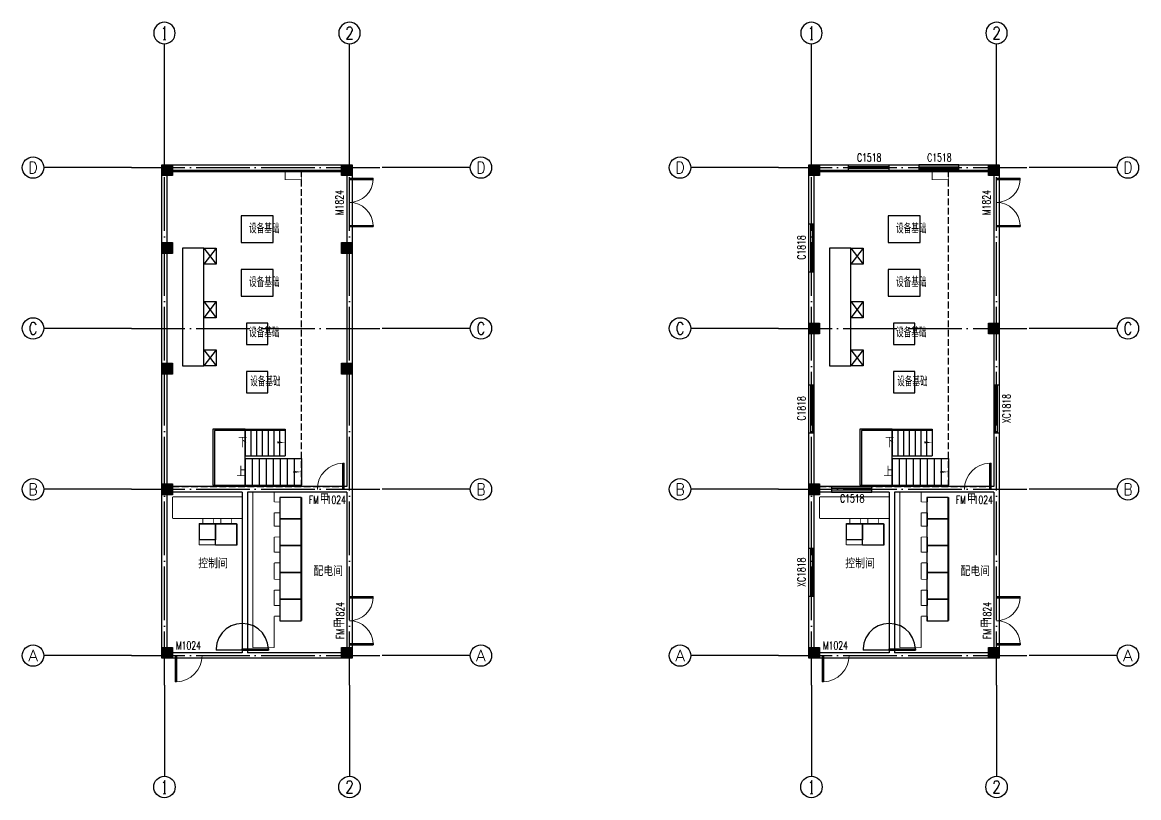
# Model space of a CAD drawing. Header units: millimetres. Extents: x 1742399 to 4898386, y 2481636 to 5226310.
# Drawn here: x 2690846 to 2732470, y 2651981 to 2680898 of the extents above; entities that cross this region are included whole.
import ezdxf
from ezdxf.enums import TextEntityAlignment as Align

# ---------------------------------------------------------------- set-up
doc = ezdxf.new("R2010")
doc.units = ezdxf.units.MM
doc.header["$LTSCALE"] = 1000
for name, pattern in [('DASH', [0.35, 0.25, -0.1]), ('DASHED2', [0.375, 0.25, -0.125]), ('DOTE', [2.42, 2, -0.2, 0.02, -0.2])]:
    doc.linetypes.add(name, pattern=pattern)
for name, color, linetype in [('AXIS', 3, 'Continuous'), ('AXIS_TEXT', 7, 'Continuous'), ('COLUMN', 4, 'Continuous'), ('DOOR_FIRE_TEXT', 7, 'Continuous'), ('DOTE', 1, 'DOTE'), ('E-电缆沟', 2, 'Continuous'), ('E-箱柜', 3, 'Continuous'), ('STAIR', 2, 'Continuous'), ('WALL', 4, 'Continuous'), ('WINDOW_TEXT', 7, 'Continuous'), ('YHG_填充', 8, 'Continuous'), ('YHJ_剖面_梁板', 4, 'Continuous'), ('YHJ_平面_门窗', 3, 'Continuous'), ('YHJ_引出、索引', 3, 'Continuous'), ('YHJ_立面_墙线中', 2, 'Continuous'), ('电缆沟', 7, 'Continuous'), ('轮廓线', 2, 'Continuous'), ('附属构件', 6, 'Continuous')]:
    doc.layers.add(name, color=color, linetype=linetype)
doc.styles.add('_TCH_AXIS', font='COMPLEX', dxfattribs={"bigfont": 'GBCBIG'})
doc.styles.add('_TCH_DIM', font='SIMPLEX', dxfattribs={"bigfont": 'GBCBIG'})
doc.styles.add('_TCH_WINDOW', font='SIMPLEX', dxfattribs={"bigfont": 'GBCBIG'})
doc.styles.add('COMPLEX', font='COMPLEX')
doc.styles.add('tssdeng', font='tssdeng.shx', dxfattribs={"width": 0.7, "bigfont": 'hztxt.shx'})

# ---------------------------------------------------------------- blocks, each defined once
blk = doc.blocks.new('werwqr')
at = {"layer": 'YHJ_剖面_梁板'}
h = blk.add_hatch(color=8, dxfattribs=at)
h.dxf.hatch_style = 1
h.paths.add_polyline_path([(2199479, 2638216), (2199479, 2638616), (2199079, 2638616), (2199079, 2638216)])
at = {"layer": 'COLUMN'}
blk.add_lwpolyline([(2199479, 2638216), (2199079, 2638216), (2199079, 2638616), (2199479, 2638616)], close=True, dxfattribs=at)
blk = doc.blocks.new('rtewrt')
at = {"layer": 'STAIR'}
for p, q in [((2663099, 2666089), (2664599, 2666089)), ((2663099, 2666089), (2663099, 2665089)), ((2663313, 2666089), (2663313, 2665089)), ((2663527, 2666089), (2663527, 2665089)), ((2663741, 2666089), (2663741, 2665089)), ((2663956, 2666089), (2663956, 2665089)), ((2664170, 2666089), (2664170, 2665089)), ((2664384, 2666089), (2664384, 2665089)), ((2664599, 2666089), (2664599, 2665089)), ((2663099, 2665089), (2664599, 2665089)), ((2663099, 2664989), (2665199, 2664989)), ((2663099, 2664989), (2663099, 2663989)), ((2663361, 2664989), (2663361, 2663989)), ((2663624, 2664989), (2663624, 2663989)), ((2663886, 2664989), (2663886, 2663989)), ((2664149, 2664989), (2664149, 2663989)), ((2664411, 2664989), (2664411, 2663989)), ((2664674, 2664989), (2664674, 2663989)), ((2664936, 2664989), (2664936, 2663989)), ((2665199, 2664989), (2665199, 2663989)), ((2663099, 2663989), (2665199, 2663989))]:
    blk.add_line(p, q, dxfattribs=at)
at = {"layer": 'YHJ_剖面_梁板'}
blk.add_lwpolyline([(2663099, 2663989), (2663099, 2666089), (2661899, 2666089), (2661899, 2663989)], close=True, dxfattribs=at)
at = {"layer": 'YHJ_引出、索引'}
for points in [[(2663138, 2665589, 0, 0, 0), (2664599, 2665589, 0, 80, 0), (2664299, 2665589, 0, 0, 0)], [(2663099, 2664489, 0, 0, 0), (2665199, 2664489, 0, 80, 0), (2664899, 2664489, 0, 0, 0)]]:
    blk.add_lwpolyline(points, format="xyseb", dxfattribs=at)
at = {"layer": '附属构件'}
blk.add_lwpolyline([(2664599, 2666028), (2661959, 2666028), (2661959, 2663989)], dxfattribs=at)
at = {"layer": 'YHJ_引出、索引', "color": 7, "style": '_TCH_DIM'}
for s, p in [('下', (2662843, 2665414)), ('上', (2662785, 2664314))]:
    blk.add_text(s, height=338, dxfattribs=at).set_placement(p)
blk = doc.blocks.new('$WINLIB2D$00000001')
at = {"color": 0}
for points in [[(-0.5, 0.5), (-0.5, -0.5)], [(-0.5, 0.5), (0.5, 0.5)], [(0.5, -0.5), (0.5, 0.5)], [(0.5, 0.167), (-0.5, 0.167)], [(0.5, -0.167), (-0.5, -0.167)], [(-0.5, -0.5), (0.5, -0.5)]]:
    blk.add_lwpolyline(points, dxfattribs=at)
blk = doc.blocks.new('$DorLib2D$00000002')
for p, q in [((-0.5, 0), (-0.5, 0.4875)), ((-0.475, 0.4875), (-0.5, 0.4875)), ((-0.475, 0), (-0.475, 0.4875)), ((0.475, 0), (0.475, 0.4875)), ((0.475, 0.4875), (0.5, 0.4875)), ((0.5, 0), (0.5, 0.4875)), ((-0.5, 0), (-0.475, 0)), ((0.5, 0), (0.475, 0))]:
    blk.add_line(p, q)
at = {"lineweight": 13}
for centre, start, end in [((-0.4875, 0), 0, 88.53072), ((0.4875, 0), 91.46928, 180)]:
    blk.add_arc(centre, 0.4875, start, end, dxfattribs=at)
blk = doc.blocks.new('$DorLib2D$00000001')
for p, q in [((0.45, 0.975), (0.5, 0.975)), ((0.45, 0), (0.45, 0.975)), ((0.5, 0), (0.5, 0.975)), ((0.5, 0), (0.45, 0))]:
    blk.add_line(p, q)
at = {"lineweight": 13}
blk.add_arc((0.475, 0), 0.975, 91.4693, 180, dxfattribs=at)
blk = doc.blocks.new('_AXISO')
blk.add_circle((0, 0), 0.5)
at = {"layer": 'AXIS_TEXT', "style": 'COMPLEX', "width": 1.041667}
blk.add_attdef('A', text='', height=0.56, dxfattribs=at).set_placement((-0.25, -0.28), (0.25, -0.28), align=Align.FIT)
blk = doc.blocks.new('dfgg')
at = {"layer": 'AXIS'}
for points in [[(2638056, 2676627), (2638056, 2680027)], [(2644956, 2676627), (2644956, 2680027)], [(2636822, 2675410), (2633556, 2675410)], [(2649438, 2675410), (2646172, 2675410)], [(2636822, 2669410), (2633556, 2669410)], [(2649438, 2669410), (2646172, 2669410)], [(2636822, 2663410), (2633556, 2663410)], [(2649438, 2663410), (2646172, 2663410)], [(2636822, 2657210), (2633556, 2657210)], [(2649438, 2657210), (2646172, 2657210)], [(2638056, 2656110), (2638056, 2652710)], [(2644956, 2656110), (2644956, 2652710)]]:
    blk.add_lwpolyline(points, dxfattribs=at)
at = {"layer": 'DOTE'}
for p, q in [((2638056, 2656110), (2638056, 2676627)), ((2644956, 2656110), (2644956, 2676627))]:
    blk.add_line(p, q, dxfattribs=at)
for points in [[(2636822, 2675410), (2646172, 2675410)], [(2636822, 2669410), (2646172, 2669410)], [(2636822, 2663410), (2646172, 2663410)], [(2636822, 2657210), (2646172, 2657210)]]:
    blk.add_lwpolyline(points, dxfattribs=at)
at = {"layer": 'AXIS'}
ref = blk.add_blockref('_AXISO', (2638056, 2680427), dxfattribs=dict(at, xscale=-800, yscale=800, zscale=800, rotation=180))
ref.add_attrib('A', '1', dxfattribs={"layer": 'AXIS_TEXT', "height": 515, "style": '_TCH_AXIS'}).set_placement((2637946, 2680170), (2638167, 2680170), align=Align.FIT)
ref = blk.add_blockref('_AXISO', (2644956, 2680427), dxfattribs=dict(at, xscale=-800, yscale=800, zscale=800, rotation=180))
ref.add_attrib('A', '2', dxfattribs={"layer": 'AXIS_TEXT', "height": 466, "style": '_TCH_AXIS'}).set_placement((2644801, 2680194), (2645112, 2680194), align=Align.FIT)
ref = blk.add_blockref('_AXISO', (2633156, 2675410), dxfattribs=dict(at, xscale=800, yscale=800, zscale=800))
ref.add_attrib('A', 'D', dxfattribs={"layer": 'AXIS_TEXT', "height": 435, "style": '_TCH_AXIS'}).set_placement((2632980, 2675192), (2633333, 2675192), align=Align.FIT)
ref = blk.add_blockref('_AXISO', (2649856, 2675410), dxfattribs=dict(at, xscale=800, yscale=800, zscale=800))
ref.add_attrib('A', 'D', dxfattribs={"layer": 'AXIS_TEXT', "height": 435, "style": '_TCH_AXIS'}).set_placement((2649680, 2675192), (2650033, 2675192), align=Align.FIT)
ref = blk.add_blockref('_AXISO', (2633156, 2669410), dxfattribs=dict(at, xscale=800, yscale=800, zscale=800))
ref.add_attrib('A', 'C', dxfattribs={"layer": 'AXIS_TEXT', "height": 456, "style": '_TCH_AXIS'}).set_placement((2632994, 2669182), (2633319, 2669182), align=Align.FIT)
ref = blk.add_blockref('_AXISO', (2649856, 2669410), dxfattribs=dict(at, xscale=800, yscale=800, zscale=800))
ref.add_attrib('A', 'C', dxfattribs={"layer": 'AXIS_TEXT', "height": 456, "style": '_TCH_AXIS'}).set_placement((2649694, 2669182), (2650019, 2669182), align=Align.FIT)
ref = blk.add_blockref('_AXISO', (2633156, 2663410), dxfattribs=dict(at, xscale=800, yscale=800, zscale=800))
ref.add_attrib('A', 'B', dxfattribs={"layer": 'AXIS_TEXT', "height": 435, "style": '_TCH_AXIS'}).set_placement((2632980, 2663192), (2633333, 2663192), align=Align.FIT)
ref = blk.add_blockref('_AXISO', (2649856, 2663410), dxfattribs=dict(at, xscale=800, yscale=800, zscale=800))
ref.add_attrib('A', 'B', dxfattribs={"layer": 'AXIS_TEXT', "height": 435, "style": '_TCH_AXIS'}).set_placement((2649680, 2663192), (2650033, 2663192), align=Align.FIT)
ref = blk.add_blockref('_AXISO', (2633156, 2657210), dxfattribs=dict(at, xscale=800, yscale=800, zscale=800))
ref.add_attrib('A', 'A', dxfattribs={"layer": 'AXIS_TEXT', "height": 425, "style": '_TCH_AXIS'}).set_placement((2632974, 2656997), (2633339, 2656997), align=Align.FIT)
ref = blk.add_blockref('_AXISO', (2649856, 2657210), dxfattribs=dict(at, xscale=800, yscale=800, zscale=800))
ref.add_attrib('A', 'A', dxfattribs={"layer": 'AXIS_TEXT', "height": 425, "style": '_TCH_AXIS'}).set_placement((2649674, 2656997), (2650039, 2656997), align=Align.FIT)
ref = blk.add_blockref('_AXISO', (2638056, 2652310), dxfattribs=dict(at, xscale=800, yscale=800, zscale=800))
ref.add_attrib('A', '1', dxfattribs={"layer": 'AXIS_TEXT', "height": 515, "style": '_TCH_AXIS'}).set_placement((2637946, 2652052), (2638167, 2652052), align=Align.FIT)
ref = blk.add_blockref('_AXISO', (2644956, 2652310), dxfattribs=dict(at, xscale=800, yscale=800, zscale=800))
ref.add_attrib('A', '2', dxfattribs={"layer": 'AXIS_TEXT', "height": 466, "style": '_TCH_AXIS'}).set_placement((2644801, 2652077), (2645112, 2652077), align=Align.FIT)
blk = doc.blocks.new('$DorLib2D$00000148')
at = {"color": 0}
for points in [[(0.45, 0.975), (0.237, 0.946), (0.036, 0.871), (-0.144, 0.753), (-0.294, 0.599), (-0.407, 0.417), (-0.476, 0.213), (-0.5, 0)], [(0.45, 0.975), (0.5, 0.975)], [(0.45, 0), (0.45, 0.975)], [(0.5, 0), (0.5, 0.975)], [(0.5, 0), (0.45, 0)]]:
    blk.add_lwpolyline(points, dxfattribs=at)
at = {"color": 0, "linetype": 'DASHED2'}
for points in [[(-0.5, 0), (-0.476, -0.213), (-0.407, -0.417), (-0.294, -0.599), (-0.144, -0.753), (0.036, -0.871), (0.237, -0.946), (0.45, -0.975)], [(0.5, 0), (0.5, -0.975)], [(0.45, -0.975), (0.5, -0.975)]]:
    blk.add_lwpolyline(points, dxfattribs=at)

msp = doc.modelspace()

# ---------------------------------------------------------------- linework, layer by layer
at = {"layer": 'E-电缆沟', "const_width": 35}
for points in [[(2699045.6, 2663197.7), (2696445.6, 2663197.7)], [(2696445.6, 2663197.7), (2696445.6, 2662397.7)], [(2699045.6, 2663197.7), (2699045.6, 2662397.7)], [(2699437.2, 2663380.5), (2699437.2, 2662807.8)], [(2700237.2, 2663380.5), (2700237.2, 2663007.8)], [(2700466.7, 2663180.3), (2700466.7, 2663007.8)], [(2700466.7, 2663180.3), (2701266.7, 2663180.3)], [(2701266.7, 2663180.3), (2701266.7, 2662807.8)], [(2723170.4, 2663197.7), (2720570.4, 2663197.7)], [(2720570.4, 2663197.7), (2720570.4, 2662397.7)], [(2723170.4, 2663197.7), (2723170.4, 2662397.7)], [(2723561.9, 2663380.5), (2723561.9, 2662807.8)], [(2724361.9, 2663380.5), (2724361.9, 2663007.8)], [(2724591.4, 2663180.3), (2724591.4, 2663007.8)], [(2724591.4, 2663180.3), (2725391.4, 2663180.3)], [(2725391.4, 2663180.3), (2725391.4, 2662807.8)], [(2699437.2, 2662807.8), (2699437.2, 2661902.4)], [(2700466.7, 2663007.8), (2700237.2, 2663007.8)], [(2701266.7, 2662807.8), (2701266.7, 2661902.4)], [(2723561.9, 2662807.8), (2723561.9, 2661902.4)], [(2724591.4, 2663007.8), (2724361.9, 2663007.8)], [(2725391.4, 2662807.8), (2725391.4, 2661902.4)], [(2699045.6, 2662397.7), (2696445.6, 2662397.7)], [(2697578.9, 2662207), (2697578.9, 2662397.4)], [(2697978.9, 2662397.4), (2697578.9, 2662397.4)], [(2697978.9, 2662207), (2697978.9, 2662397.4)], [(2698252, 2662207), (2698252, 2662398.3)], [(2698652, 2662398.3), (2698252, 2662398.3)], [(2698652, 2662207), (2698652, 2662398.3)], [(2700466.7, 2662607.8), (2700237.2, 2662607.8)], [(2700237.2, 2662607.8), (2700237.2, 2662102.4)], [(2700466.7, 2662607.8), (2700466.7, 2662102.4)], [(2723170.4, 2662397.7), (2720570.4, 2662397.7)], [(2721703.7, 2662207), (2721703.7, 2662397.4)], [(2722103.7, 2662397.4), (2721703.7, 2662397.4)], [(2722103.7, 2662207), (2722103.7, 2662397.4)], [(2722376.7, 2662207), (2722376.7, 2662398.3)], [(2722776.7, 2662398.3), (2722376.7, 2662398.3)], [(2722776.7, 2662207), (2722776.7, 2662398.3)], [(2724591.4, 2662607.8), (2724361.9, 2662607.8)], [(2724361.9, 2662607.8), (2724361.9, 2662102.4)], [(2724591.4, 2662607.8), (2724591.4, 2662102.4)], [(2698833.4, 2662207.7), (2697439.1, 2662207.7)], [(2697439.1, 2662207.7), (2697439.1, 2661407.7)], [(2697978.9, 2662207), (2697578.9, 2662207)], [(2698652, 2662207), (2698252, 2662207)], [(2698833.4, 2662207.7), (2698833.4, 2661407.7)], [(2699437.2, 2661902.4), (2699437.2, 2660935.5)], [(2700466.7, 2662102.4), (2700237.2, 2662102.4)], [(2701266.7, 2661902.4), (2701266.7, 2660935.5)], [(2722958.2, 2662207.7), (2721563.9, 2662207.7)], [(2721563.9, 2662207.7), (2721563.9, 2661407.7)], [(2722103.7, 2662207), (2721703.7, 2662207)], [(2722776.7, 2662207), (2722376.7, 2662207)], [(2722958.2, 2662207.7), (2722958.2, 2661407.7)], [(2723561.9, 2661902.4), (2723561.9, 2660935.5)], [(2724591.4, 2662102.4), (2724361.9, 2662102.4)], [(2725391.4, 2661902.4), (2725391.4, 2660935.5)], [(2700466.7, 2661702.4), (2700237.2, 2661702.4)], [(2700237.2, 2661702.4), (2700237.2, 2661135.5)], [(2700466.7, 2661702.4), (2700466.7, 2661135.5)], [(2724591.4, 2661702.4), (2724361.9, 2661702.4)], [(2724361.9, 2661702.4), (2724361.9, 2661135.5)], [(2724591.4, 2661702.4), (2724591.4, 2661135.5)], [(2698833.4, 2661407.7), (2697439.1, 2661407.7)], [(2700466.7, 2661135.5), (2700237.2, 2661135.5)], [(2722958.2, 2661407.7), (2721563.9, 2661407.7)], [(2724591.4, 2661135.5), (2724361.9, 2661135.5)], [(2699437.2, 2660935.5), (2699437.2, 2659924)], [(2700237.2, 2660735.5), (2700237.2, 2660124)], [(2700466.7, 2660735.5), (2700237.2, 2660735.5)], [(2700466.7, 2660735.5), (2700466.7, 2660124)], [(2701266.7, 2660935.5), (2701266.7, 2659924)], [(2723561.9, 2660935.5), (2723561.9, 2659924)], [(2724361.9, 2660735.5), (2724361.9, 2660124)], [(2724591.4, 2660735.5), (2724361.9, 2660735.5)], [(2724591.4, 2660735.5), (2724591.4, 2660124)], [(2725391.4, 2660935.5), (2725391.4, 2659924)], [(2699437.2, 2659924), (2699437.2, 2658945.4)], [(2700466.7, 2660124), (2700237.2, 2660124)], [(2701266.7, 2659924), (2701266.7, 2658945.4)], [(2723561.9, 2659924), (2723561.9, 2658945.4)], [(2724591.4, 2660124), (2724361.9, 2660124)], [(2725391.4, 2659924), (2725391.4, 2658945.4)], [(2700466.7, 2659724), (2700237.2, 2659724)], [(2700237.2, 2659724), (2700237.2, 2659145.4)], [(2700466.7, 2659724), (2700466.7, 2659145.4)], [(2724591.4, 2659724), (2724361.9, 2659724)], [(2724361.9, 2659724), (2724361.9, 2659145.4)], [(2724591.4, 2659724), (2724591.4, 2659145.4)], [(2700466.7, 2659145.4), (2700237.2, 2659145.4)], [(2724591.4, 2659145.4), (2724361.9, 2659145.4)], [(2699437.2, 2658945.4), (2699437.2, 2657575.7)], [(2700466.7, 2658745.4), (2700237.2, 2658745.4)], [(2700237.2, 2658745.4), (2700237.2, 2657575.7)], [(2700466.7, 2658745.4), (2700466.7, 2658580.5)], [(2700466.7, 2658580.5), (2701266.7, 2658580.5)], [(2701266.7, 2658945.4), (2701266.7, 2658580.5)], [(2723561.9, 2658945.4), (2723561.9, 2657575.7)], [(2724591.4, 2658745.4), (2724361.9, 2658745.4)], [(2724361.9, 2658745.4), (2724361.9, 2657575.7)], [(2724591.4, 2658745.4), (2724591.4, 2658580.5)], [(2724591.4, 2658580.5), (2725391.4, 2658580.5)], [(2725391.4, 2658945.4), (2725391.4, 2658580.5)], [(2699437.2, 2657575.7), (2700237.2, 2657575.7)], [(2723561.9, 2657575.7), (2724361.9, 2657575.7)]]:
    msp.add_lwpolyline(points, dxfattribs=at)
at = {"layer": 'E-箱柜', "color": 3}
for points in [[(2700445.6, 2662380.5), (2701245.6, 2662380.5), (2701245.6, 2663180.5), (2700445.6, 2663180.5)], [(2724570.4, 2662380.5), (2725370.4, 2662380.5), (2725370.4, 2663180.5), (2724570.4, 2663180.5)], [(2700445.6, 2661380.5), (2701245.6, 2661380.5), (2701245.6, 2662380.5), (2700445.6, 2662380.5)], [(2724570.4, 2661380.5), (2725370.4, 2661380.5), (2725370.4, 2662380.5), (2724570.4, 2662380.5)], [(2698045.6, 2662197.7), (2698045.6, 2661597.7), (2697445.6, 2661597.7), (2697445.6, 2662197.7)], [(2698045.6, 2661397.7), (2698045.6, 2662197.7), (2698845.6, 2662197.7), (2698845.6, 2661397.7)], [(2722170.4, 2662197.7), (2722170.4, 2661597.7), (2721570.4, 2661597.7), (2721570.4, 2662197.7)], [(2722170.4, 2661397.7), (2722170.4, 2662197.7), (2722970.4, 2662197.7), (2722970.4, 2661397.7)], [(2700445.6, 2660380.5), (2701245.6, 2660380.5), (2701245.6, 2661380.5), (2700445.6, 2661380.5)], [(2724570.4, 2660380.5), (2725370.4, 2660380.5), (2725370.4, 2661380.5), (2724570.4, 2661380.5)], [(2700445.6, 2659380.5), (2701245.6, 2659380.5), (2701245.6, 2660380.5), (2700445.6, 2660380.5)], [(2724570.4, 2659380.5), (2725370.4, 2659380.5), (2725370.4, 2660380.5), (2724570.4, 2660380.5)], [(2700445.6, 2658580.5), (2701245.6, 2658580.5), (2701245.6, 2659380.5), (2700445.6, 2659380.5)], [(2724570.4, 2658580.5), (2725370.4, 2658580.5), (2725370.4, 2659380.5), (2724570.4, 2659380.5)]]:
    msp.add_lwpolyline(points, close=True, dxfattribs=at)
at = {"layer": 'WALL'}
for points in [[(2696445.6, 2675330.5), (2702745.6, 2675330.5)], [(2720570.4, 2675330.5), (2726870.4, 2675330.5)]]:
    msp.add_lwpolyline(points, dxfattribs=at)
at = {"layer": 'YHG_填充', "linetype": 'DASH'}
for points in [[(2701245.6, 2675380.5), (2701245.6, 2663580.5)], [(2725370.4, 2675380.5), (2725370.4, 2663580.5)], [(2696445.6, 2663580.5), (2702745.6, 2663580.5)], [(2720570.4, 2663580.5), (2726870.4, 2663580.5)]]:
    msp.add_lwpolyline(points, dxfattribs=at)
at = {"layer": 'YHJ_剖面_梁板'}
for points in [[(2700200.2, 2672680.5), (2700200.2, 2673680.5), (2699000.2, 2673680.5), (2699000.2, 2672680.5)], [(2724324.9, 2672680.5), (2724324.9, 2673680.5), (2723124.9, 2673680.5), (2723124.9, 2672680.5)], [(2697611.7, 2672480.5), (2696811.7, 2672480.5), (2696811.7, 2668080.5), (2697611.7, 2668080.5)], [(2697611.7, 2672480.5), (2698071.8, 2672480.5), (2698071.8, 2671880.5), (2697611.7, 2671880.5)], [(2721736.5, 2672480.5), (2720936.5, 2672480.5), (2720936.5, 2668080.5), (2721736.5, 2668080.5)], [(2721736.5, 2672480.5), (2722196.5, 2672480.5), (2722196.5, 2671880.5), (2721736.5, 2671880.5)], [(2700200.2, 2670680.5), (2700200.2, 2671680.5), (2699000.2, 2671680.5), (2699000.2, 2670680.5)], [(2724324.9, 2670680.5), (2724324.9, 2671680.5), (2723124.9, 2671680.5), (2723124.9, 2670680.5)], [(2697611.7, 2670480.5), (2698071.8, 2670480.5), (2698071.8, 2669880.5), (2697611.7, 2669880.5)], [(2721736.5, 2670480.5), (2722196.5, 2670480.5), (2722196.5, 2669880.5), (2721736.5, 2669880.5)], [(2700000.2, 2668880.5), (2700000.2, 2669680.5), (2699200.2, 2669680.5), (2699200.2, 2668880.5)], [(2724124.9, 2668880.5), (2724124.9, 2669680.5), (2723324.9, 2669680.5), (2723324.9, 2668880.5)], [(2697611.7, 2668680.5), (2698071.8, 2668680.5), (2698071.8, 2668080.5), (2697611.7, 2668080.5)], [(2721736.5, 2668680.5), (2722196.5, 2668680.5), (2722196.5, 2668080.5), (2721736.5, 2668080.5)], [(2700000.2, 2667080.5), (2700000.2, 2667880.5), (2699200.2, 2667880.5), (2699200.2, 2667080.5)], [(2724124.9, 2667080.5), (2724124.9, 2667880.5), (2723324.9, 2667880.5), (2723324.9, 2667080.5)]]:
    msp.add_lwpolyline(points, close=True, dxfattribs=at)
for points in [[(2698071.8, 2672480.5), (2697611.7, 2671880.5)], [(2697611.7, 2672480.5), (2698071.8, 2671880.5)], [(2722196.5, 2672480.5), (2721736.5, 2671880.5)], [(2721736.5, 2672480.5), (2722196.5, 2671880.5)], [(2698071.8, 2670480.5), (2697611.7, 2669880.5)], [(2697611.7, 2670480.5), (2698071.8, 2669880.5)], [(2722196.5, 2670480.5), (2721736.5, 2669880.5)], [(2721736.5, 2670480.5), (2722196.5, 2669880.5)], [(2698071.8, 2668680.5), (2697611.7, 2668080.5)], [(2697611.7, 2668680.5), (2698071.8, 2668080.5)], [(2722196.5, 2668680.5), (2721736.5, 2668080.5)], [(2721736.5, 2668680.5), (2722196.5, 2668080.5)]]:
    msp.add_lwpolyline(points, dxfattribs=at)
at = {"layer": 'YHJ_立面_墙线中', "const_width": 30}
for points in [[(2700645.6, 2675330.5), (2700645.6, 2675030.5), (2701245.6, 2675030.5), (2701245.6, 2675330.5)], [(2724770.4, 2675330.5), (2724770.4, 2675030.5), (2725370.4, 2675030.5), (2725370.4, 2675330.5)]]:
    msp.add_lwpolyline(points, dxfattribs=at)
at = {"layer": '轮廓线'}
for points in [[(2696045.6, 2675580.5), (2703145.6, 2675580.5), (2703145.6, 2657180.5), (2696045.6, 2657180.5)], [(2720170.4, 2675580.5), (2727270.4, 2675580.5), (2727270.4, 2657180.5), (2720170.4, 2657180.5)]]:
    msp.add_lwpolyline(points, close=True, dxfattribs=at)
for points in [[(2696245.6, 2663580.5), (2696245.6, 2675380.5), (2702945.6, 2675380.5), (2702945.6, 2663580.5)], [(2720370.4, 2663580.5), (2720370.4, 2675380.5), (2727070.4, 2675380.5), (2727070.4, 2663580.5)], [(2702945.6, 2663580.5), (2696245.6, 2663580.5)], [(2727070.4, 2663580.5), (2720370.4, 2663580.5)], [(2699045.6, 2657380.5), (2696245.6, 2657380.5), (2696245.6, 2663380.5)], [(2699045.6, 2663380.5), (2696245.6, 2663380.5)], [(2699045.6, 2663380.5), (2699045.6, 2657380.5)], [(2702945.6, 2663380.5), (2702945.6, 2657380.5), (2699245.6, 2657380.5)], [(2702945.6, 2663380.5), (2699245.6, 2663380.5)], [(2699245.6, 2663380.5), (2699245.6, 2657380.5)], [(2723170.4, 2657380.5), (2720370.4, 2657380.5), (2720370.4, 2663380.5)], [(2723170.4, 2663380.5), (2720370.4, 2663380.5)], [(2723170.4, 2663380.5), (2723170.4, 2657380.5)], [(2727070.4, 2663380.5), (2727070.4, 2657380.5), (2723370.4, 2657380.5)], [(2727070.4, 2663380.5), (2723370.4, 2663380.5)], [(2723370.4, 2663380.5), (2723370.4, 2657380.5)]]:
    msp.add_lwpolyline(points, dxfattribs=at)

# ---------------------------------------------------------------- block references
at = {"layer": 'AXIS'}
for name, p in [('dfgg', (58089.1, 70.9)), ('dfgg', (82213.9, 70.9)), ('rtewrt', (36050.9, -358.5)), ('rtewrt', (60175.7, -358.5))]:
    msp.add_blockref(name, p, dxfattribs=at)
at = {"layer": 'YHJ_剖面_梁板'}
for p in [(496966.7, 36964.5), (503666.7, 36964.5), (521091.4, 36964.5), (527791.4, 36964.5), (496966.7, 34064.5), (503666.7, 34064.5), (521091.4, 31064.5), (527791.4, 31064.5), (496966.7, 29564.5), (503666.7, 29564.5), (496966.7, 25064.5), (521091.4, 25064.5), (496966.7, 18964.5), (503666.7, 18964.5), (521091.4, 18964.5), (527791.4, 18964.5)]:
    msp.add_blockref('werwqr', p, dxfattribs=at)
at = {"layer": 'YHJ_平面_门窗'}
ref = msp.add_blockref('$WINLIB2D$00000001', (2722402.5, 2675480.5), dxfattribs=dict(at, xscale=1500, yscale=-200, zscale=1500))
ref.add_attrib('A', 'C1518', (2721967.5, 2675706.8), dxfattribs={"layer": 'WINDOW_TEXT', "height": 297.5, "style": '_TCH_WINDOW', "width": 0.705882})
ref = msp.add_blockref('$WINLIB2D$00000001', (2725019.7, 2675480.5), dxfattribs=dict(at, xscale=-1500, yscale=-200, zscale=1500))
ref.add_attrib('A', 'C1518', (2724584.7, 2675706.8), dxfattribs={"layer": 'WINDOW_TEXT', "height": 297.5, "style": '_TCH_WINDOW', "width": 0.705882})
ref = msp.add_blockref('$DorLib2D$00000002', (2703045.6, 2674180.5), dxfattribs=dict(at, xscale=-1800, yscale=1800, zscale=-1800, rotation=270))
ref.add_attrib('A', 'M1824', (2702819.3, 2673705.5), dxfattribs={"layer": 'WINDOW_TEXT', "height": 297.5, "rotation": 90, "style": '_TCH_WINDOW', "width": 0.705882})
ref = msp.add_blockref('$DorLib2D$00000002', (2727170.4, 2674180.5), dxfattribs=dict(at, xscale=-1800, yscale=1800, zscale=-1800, rotation=270))
ref.add_attrib('A', 'M1824', (2726944.1, 2673705.5), dxfattribs={"layer": 'WINDOW_TEXT', "height": 297.5, "rotation": 90, "style": '_TCH_WINDOW', "width": 0.705882})
ref = msp.add_blockref('$WINLIB2D$00000001', (2720270.4, 2672480.5), dxfattribs=dict(at, xscale=1800, yscale=-200, zscale=1800, rotation=90))
ref.add_attrib('A', 'C1818', (2720044.1, 2672045.5), dxfattribs={"layer": 'WINDOW_TEXT', "height": 297.5, "rotation": 90, "style": '_TCH_WINDOW', "width": 0.705882})
ref = msp.add_blockref('$WINLIB2D$00000001', (2720270.4, 2666480.5), dxfattribs=dict(at, xscale=1800, yscale=-200, zscale=1800, rotation=90))
ref.add_attrib('A', 'C1818', (2720044.1, 2666045.5), dxfattribs={"layer": 'WINDOW_TEXT', "height": 297.5, "rotation": 90, "style": '_TCH_WINDOW', "width": 0.705882})
ref = msp.add_blockref('$WINLIB2D$00000001', (2727170.4, 2666480.5), dxfattribs=dict(at, xscale=1800, yscale=-200, zscale=1800, rotation=270))
ref.add_attrib('A', 'XC1818', (2727694.1, 2665945.5), dxfattribs={"layer": 'WINDOW_TEXT', "height": 297.5, "rotation": 90, "style": '_TCH_WINDOW', "width": 0.705882})
at = {"layer": 'YHJ_平面_门窗', "xscale": 1000, "yscale": 1000, "zscale": 1000}
for p in [(2702345.6, 2663480.5), (2726470.4, 2663480.5)]:
    msp.add_blockref('$DorLib2D$00000001', p, dxfattribs=at)
at = {"layer": 'YHJ_平面_门窗'}
ref = msp.add_blockref('$WINLIB2D$00000001', (2721770.4, 2663480.5), dxfattribs=dict(at, xscale=1500, yscale=200, zscale=1500))
ref.add_attrib('A', 'C1518', (2721335.4, 2662992.6), dxfattribs={"layer": 'WINDOW_TEXT', "height": 297.5, "style": '_TCH_WINDOW', "width": 0.705882})
ref = msp.add_blockref('$WINLIB2D$00000001', (2720270.4, 2660380.5), dxfattribs=dict(at, xscale=1800, yscale=-200, zscale=1800, rotation=90))
ref.add_attrib('A', 'XC1818', (2720044.1, 2659845.5), dxfattribs={"layer": 'WINDOW_TEXT', "height": 297.5, "rotation": 90, "style": '_TCH_WINDOW', "width": 0.705882})
at = {"layer": 'YHJ_平面_门窗', "xscale": 1800, "yscale": 1800, "zscale": 1800, "rotation": 270}
for p in [(2703045.6, 2658580.5), (2727170.4, 2658580.5)]:
    msp.add_blockref('$DorLib2D$00000002', p, dxfattribs=at)
at = {"layer": 'YHJ_平面_门窗', "ltscale": 100, "xscale": -1000, "yscale": -1000, "zscale": -1000, "rotation": 90}
for p in [(2699045.6, 2657980.5), (2723170.4, 2657980.5)]:
    msp.add_blockref('$DorLib2D$00000148', p, dxfattribs=at)
at = {"layer": 'YHJ_平面_门窗'}
ref = msp.add_blockref('$DorLib2D$00000001', (2697045.6, 2657280.5), dxfattribs=dict(at, xscale=1000, yscale=1000, zscale=1000, rotation=180))
ref.add_attrib('A', 'M1024', (2696570.6, 2657506.8), dxfattribs={"layer": 'WINDOW_TEXT', "height": 297.5, "style": '_TCH_WINDOW', "width": 0.705882})
ref = msp.add_blockref('$DorLib2D$00000001', (2721170.4, 2657280.5), dxfattribs=dict(at, xscale=1000, yscale=1000, zscale=1000, rotation=180))
ref.add_attrib('A', 'M1024', (2720695.4, 2657506.8), dxfattribs={"layer": 'WINDOW_TEXT', "height": 297.5, "style": '_TCH_WINDOW', "width": 0.705882})

# ---------------------------------------------------------------- texts
at = {"layer": 'DOOR_FIRE_TEXT', "style": '_TCH_WINDOW', "width": 0.705882}
for s, p in [('FM', (2701524.5, 2662943.6)), ('1024', (2702190.3, 2662943.6)), ('FM', (2725649.3, 2662943.6)), ('1024', (2726315.1, 2662943.6))]:
    msp.add_text(s, height=297.5, dxfattribs=at).set_placement(p)
at = {"layer": 'DOOR_FIRE_TEXT', "style": '_TCH_WINDOW'}
for p in [(2701944.5, 2662943.6), (2726069.3, 2662943.6)]:
    msp.add_text('甲', height=337.6, dxfattribs=at).set_placement(p)
at = {"layer": 'DOOR_FIRE_TEXT', "style": '_TCH_WINDOW', "width": 0.705882}
for s, p in [('1824', (2702845.6, 2658558.4)), ('1824', (2726970.4, 2658558.4)), ('FM', (2702845.6, 2657892.7)), ('FM', (2726970.4, 2657892.7))]:
    msp.add_text(s, height=297.5, rotation=90, dxfattribs=at).set_placement(p)
at = {"layer": 'DOOR_FIRE_TEXT', "style": '_TCH_WINDOW'}
for p in [(2702845.6, 2658312.7), (2726970.4, 2658312.7)]:
    msp.add_text('甲', height=337.6, rotation=90, dxfattribs=at).set_placement(p)
at = {"layer": '电缆沟', "ltscale": 1.5, "style": 'tssdeng', "width": 0.6}
for p in [(2699300.5, 2673026.8), (2723425.3, 2673026.8), (2699300.5, 2671029), (2723425.3, 2671029), (2699300.5, 2669152), (2723425.3, 2669152), (2699343, 2667323.2), (2723467.8, 2667323.2)]:
    msp.add_text('设备基础', height=350, dxfattribs=at).set_placement(p)
at = {"layer": '电缆沟', "ltscale": 1.5, "style": 'tssdeng'}
for s, p in [('控制间', (2697404.2, 2660533.9)), ('控制间', (2721529, 2660533.9)), ('配电间', (2701700, 2660246.4)), ('配电间', (2725824.8, 2660246.4))]:
    msp.add_text(s, height=350, dxfattribs=at).set_placement(p)

doc.saveas('drawing.dxf')
